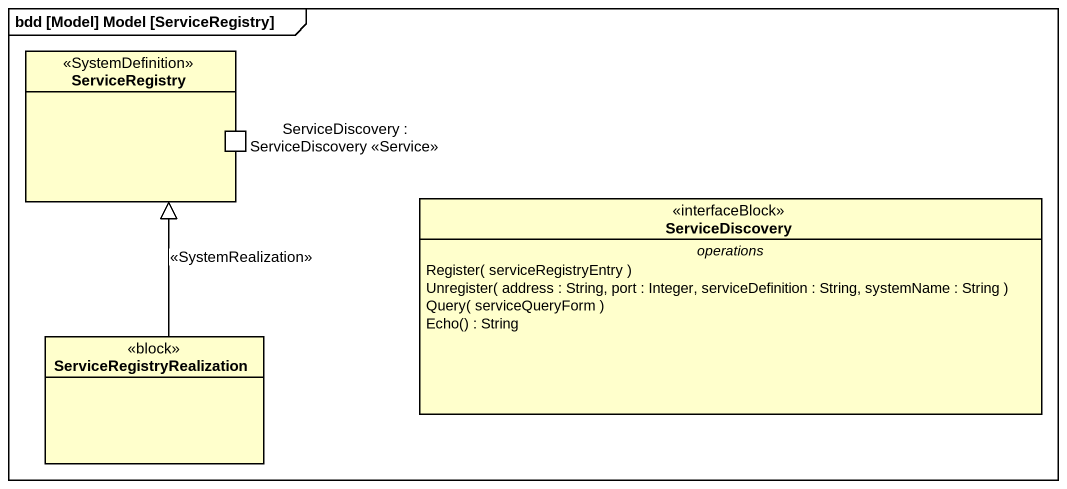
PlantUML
@startuml
mainframe bdd [Model] Model [ServiceRegistry]
allowmixing
hide circle
hide empty members
rectangle ServiceRegistry <<SystemDefinition>> {
  port "ServiceDiscovery : ServiceDiscovery <<Service>>" as ServiceDiscovery
}
class "ServiceDiscovery" as ServiceDiscovery_2 <<interfaceBlock>> {
  -- operations --
  Register( serviceRegistryEntry )
  Unregister( address : String, port : Integer, serviceDefinition : String, systemName : String )
  Query( serviceQueryForm )
  Echo() : String
}
class ServiceRegistryRealization <<block>>
ServiceRegistryRealization -up-|> ServiceRegistry : <<SystemRealization>>
@enduml
